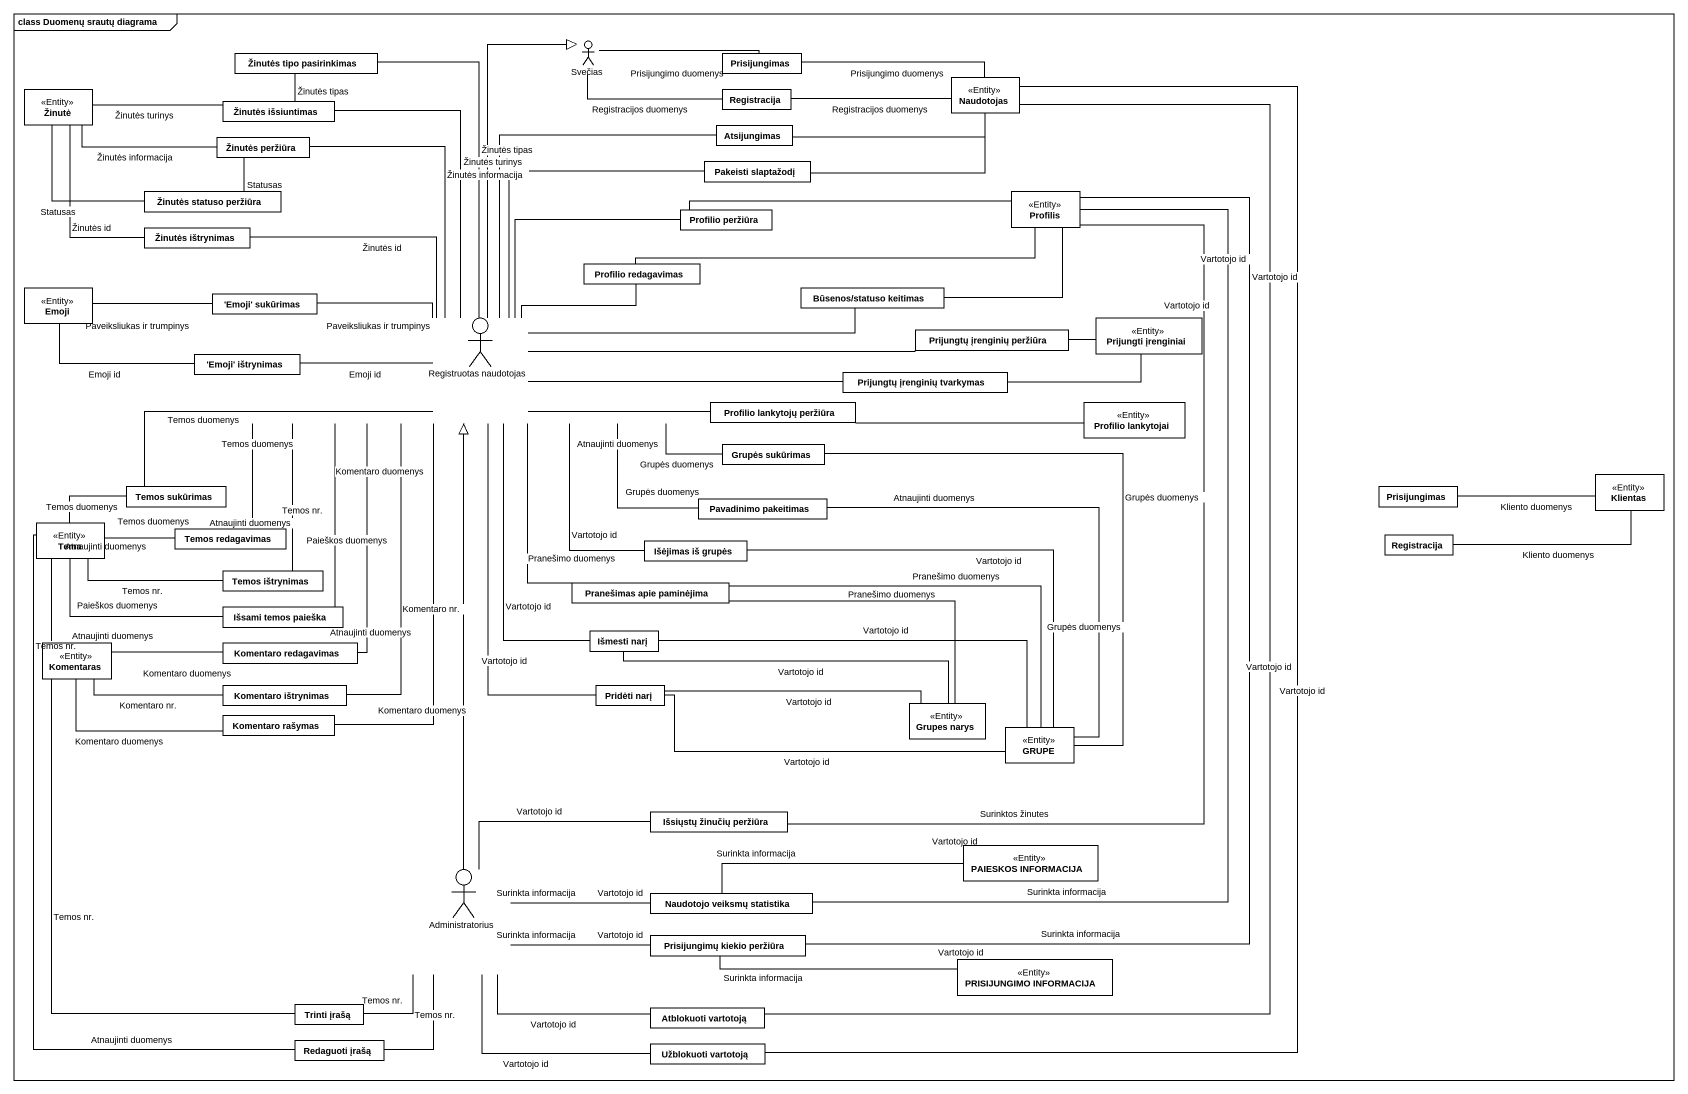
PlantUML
@startuml
mainframe class Duomenų srautų diagrama
allowmixing
hide circle
hide empty members
class "Žinutės tipo pasirinkimas" as Žinutės_tipo_pasirinkimas
actor Svečias
class Prisijungimas
class Žinutė <<Entity>>
class "Žinutės išsiuntimas" as Žinutės_išsiuntimas
class Registracija
class Naudotojas <<Entity>>
class "Žinutės peržiūra" as Žinutės_peržiūra
class Atsijungimas
class "Pakeisti slaptažodį" as Pakeisti_slaptažodį
class "Žinutės statuso peržiūra" as Žinutės_statuso_peržiūra
class "Žinutės ištrynimas" as Žinutės_ištrynimas
class "Profilio peržiūra" as Profilio_peržiūra
class Profilis <<Entity>>
class "Profilio redagavimas" as Profilio_redagavimas
class Emoji <<Entity>>
class "'Emoji' sukūrimas" as Emoji_sukūrimas
class "Būsenos/statuso keitimas" as Būsenos_statuso_keitimas
actor "Registruotas naudotojas" as Registruotas_naudotojas
class "Prijungtų įrenginių peržiūra" as Prijungtų_įrenginių_peržiūra
class "Prijungti įrenginiai" as Prijungti_įrenginiai <<Entity>>
class "'Emoji' ištrynimas" as Emoji_ištrynimas
class "Prijungtų įrenginių tvarkymas" as Prijungtų_įrenginių
class "Profilio lankytojų peržiūra" as Profilio_lankytojų_peržiūra
class "Profilio lankytojai" as Profilio_lankytojai <<Entity>>
class "Grupės sukūrimas" as Grupės_sukūrimas
class "Temos sukūrimas" as Temos_sukūrimas
class "Pavadinimo pakeitimas" as Pavadinimo_pakeitimas
class "Prisijungimas" as Prisijungimas_2
class Klientas <<Entity>>
class Tema <<Entity>>
class "Temos redagavimas" as Temos_redagavimas
class "Registracija" as Registracija_2
class "Temos ištrynimas" as Temos_ištrynimas
class "Išėjimas iš grupės" as Išėjimas_iš_grupės
class "Išsami temos paieška" as Išsami_temos_paieška
class "Pranešimas apie paminėjima" as Pranešimas_apie_paminėjima
class Komentaras <<Entity>>
class "Komentaro redagavimas" as Komentaro_redagavimas
class "Išmesti narį" as Išmesti_narį
class "Komentaro ištrynimas" as Komentaro_ištrynimas
class "Pridėti narį" as Pridėti_narį
class "Komentaro rašymas" as Komentaro_rašymas
class "Grupes narys" as Grupes_narys <<Entity>>
class GRUPE <<Entity>>
class "Išsiųstų žinučių peržiūra" as Išsiųstų_žinučių_peržiūra
class "PAIESKOS INFORMACIJA" as PAIESKOS_INFORMACIJA <<Entity>>
actor Administratorius
class "Naudotojo veiksmų statistika" as Naudotojo_veiksmų_statistika
class "Prisijungimų kiekio peržiūra" as Prisijungimų_kiekio_peržiūra
class "PRISIJUNGIMO INFORMACIJA" as PRISIJUNGIMO_INFORMACIJA <<Entity>>
class "Redaguoti įrašą" as Redaguoti_įrašą
class "Trinti įrašą" as Trinti_įrašą
class "Atblokuoti vartotoją" as Atblokuoti_vartotoją
class "Užblokuoti vartotoją" as Užblokuoti_vartotoją
Žinutės_tipo_pasirinkimas -- Žinutės_išsiuntimas : Žinutės tipas
Svečias -right- Prisijungimas : Prisijungimo duomenys
Svečias -right- Registracija : Registracijos duomenys
Žinutė -right- Žinutės_išsiuntimas : Žinutės turinys
Žinutė -right- Žinutės_peržiūra : Žinutės informacija
Žinutė -- Žinutės_statuso_peržiūra : Statusas
Žinutė -- Žinutės_ištrynimas : Žinutės id
Naudotojas -left- Prisijungimas : Prisijungimo duomenys
Naudotojas -left- Registracija : Registracijos duomenys
Naudotojas -left- Atsijungimas
Naudotojas -left- Pakeisti_slaptažodį
Žinutės_statuso_peržiūra -up- Žinutės_peržiūra : Statusas
Profilio_peržiūra -right- Profilis
Profilio_redagavimas -right- Profilis
Profilio_redagavimas -- Registruotas_naudotojas
Emoji -right- Emoji_sukūrimas : Paveiksliukas ir trumpinys
Emoji -right- Emoji_ištrynimas : Emoji id
Būsenos_statuso_keitimas -right- Profilis
Būsenos_statuso_keitimas -left- Registruotas_naudotojas
Registruotas_naudotojas -up- Žinutės_tipo_pasirinkimas : Žinutės tipas
Registruotas_naudotojas -up-|> Svečias
Registruotas_naudotojas -up- Žinutės_išsiuntimas : Žinutės turinys
Registruotas_naudotojas -up- Žinutės_peržiūra : Žinutės informacija
Registruotas_naudotojas -up- Atsijungimas
Registruotas_naudotojas -up- Pakeisti_slaptažodį
Registruotas_naudotojas -left- Žinutės_ištrynimas : Žinutės id
Registruotas_naudotojas -up- Profilio_peržiūra
Registruotas_naudotojas -left- Emoji_sukūrimas : Paveiksliukas ir trumpinys
Registruotas_naudotojas -right- Prijungtų_įrenginių_peržiūra
Registruotas_naudotojas -left- Emoji_ištrynimas : Emoji id
Registruotas_naudotojas -right- Grupės_sukūrimas : Grupės duomenys
Registruotas_naudotojas -left- Temos_sukūrimas : Temos duomenys
Registruotas_naudotojas -right- Pavadinimo_pakeitimas : Atnaujinti duomenys\nGrupės duomenys
Registruotas_naudotojas -- Temos_ištrynimas : Temos nr.
Registruotas_naudotojas -- Išėjimas_iš_grupės : Vartotojo id
Registruotas_naudotojas -- Išsami_temos_paieška : Paieškos duomenys
Registruotas_naudotojas -- Pranešimas_apie_paminėjima : Pranešimo duomenys
Registruotas_naudotojas -- Išmesti_narį : Vartotojo id
Registruotas_naudotojas -- Komentaro_ištrynimas : Komentaro nr.
Registruotas_naudotojas -- Pridėti_narį : Vartotojo id
Registruotas_naudotojas -- Komentaro_rašymas : Komentaro duomenys
Prijungtų_įrenginių_peržiūra -right- Prijungti_įrenginiai
Prijungtų_įrenginių -left- Registruotas_naudotojas
Prijungtų_įrenginių -right- Prijungti_įrenginiai
Profilio_lankytojų_peržiūra -left- Registruotas_naudotojas
Profilio_lankytojų_peržiūra -right- Profilio_lankytojai
Prisijungimas_2 -right- Klientas : Kliento duomenys
Tema -right- Temos_sukūrimas : Temos duomenys
Tema -right- Temos_ištrynimas : Temos nr.
Tema -right- Išsami_temos_paieška : Paieškos duomenys
Temos_redagavimas -up- Registruotas_naudotojas : Temos duomenys\nAtnaujinti duomenys
Temos_redagavimas -left- Tema : Temos duomenys\nAtnaujinti duomenys
Registracija_2 -right- Klientas : Kliento duomenys
Pranešimas_apie_paminėjima -right- Grupes_narys : Pranešimo duomenys
Komentaras -right- Komentaro_ištrynimas : Komentaro nr.
Komentaras -right- Komentaro_rašymas : Komentaro duomenys
Komentaro_redagavimas -up- Registruotas_naudotojas : Komentaro duomenys\nAtnaujinti duomenys
Komentaro_redagavimas -left- Komentaras : Atnaujinti duomenys\nKomentaro duomenys
Išmesti_narį -right- GRUPE : Vartotojo id
Pridėti_narį -right- GRUPE : Vartotojo id
Grupes_narys -left- Išmesti_narį : Vartotojo id
Grupes_narys -left- Pridėti_narį : Vartotojo id
GRUPE -up- Grupės_sukūrimas : Grupės duomenys
GRUPE -up- Pavadinimo_pakeitimas : Atnaujinti duomenys\nGrupės duomenys
GRUPE -left- Išėjimas_iš_grupės : Vartotojo id
GRUPE -left- Pranešimas_apie_paminėjima : Pranešimo duomenys
Išsiųstų_žinučių_peržiūra -up- Profilis : Vartotojo id\nSurinktos žinutes
Administratorius -up-|> Registruotas_naudotojas
Administratorius -right- Išsiųstų_žinučių_peržiūra : Vartotojo id
Administratorius -right- Naudotojo_veiksmų_statistika : Vartotojo id\nSurinkta informacija
Administratorius -right- Prisijungimų_kiekio_peržiūra : Vartotojo id\nSurinkta informacija
Administratorius -- Redaguoti_įrašą : Temos nr.
Administratorius -- Trinti_įrašą : Temos nr.
Administratorius -right- Atblokuoti_vartotoją : Vartotojo id
Administratorius -right- Užblokuoti_vartotoją : Vartotojo id
Naudotojo_veiksmų_statistika -up- Profilis : Vartotojo id\nSurinkta informacija
Naudotojo_veiksmų_statistika -right- PAIESKOS_INFORMACIJA : Vartotojo id\nSurinkta informacija
Prisijungimų_kiekio_peržiūra -up- Profilis : Vartotojo id\nSurinkta informacija
Prisijungimų_kiekio_peržiūra -right- PRISIJUNGIMO_INFORMACIJA : Vartotojo id\nSurinkta informacija
Redaguoti_įrašą -up- Tema : Temos nr.\nAtnaujinti duomenys
Trinti_įrašą -up- Tema : Temos nr.
Atblokuoti_vartotoją -up- Naudotojas : Vartotojo id
Užblokuoti_vartotoją -up- Naudotojas : Vartotojo id
@enduml
